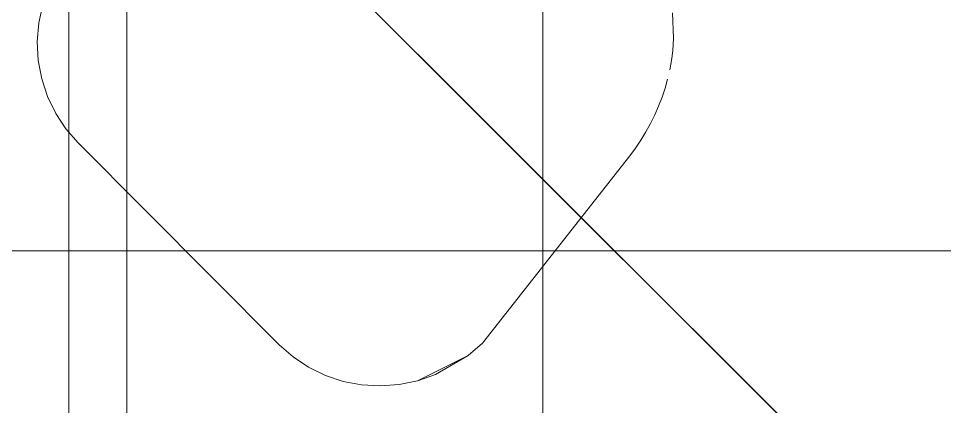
# Model space of a CAD drawing. Extents: x -566 to 72611, y -487 to 32334.
# Drawn here: x 79.21 to 103.63, y 51.03 to 61.27 of the extents above; entities that cross this region are included whole.
import ezdxf

# ---------------------------------------------------------------- set-up
doc = ezdxf.new("R2010")
doc.units = 0
doc.header["$LTSCALE"] = 0.5
doc.header["$MEASUREMENT"] = 0
doc.layers.add('ceilling', color=141, linetype='CONTINUOUS', lineweight=18)
doc.layers.add('floor', color=7, linetype='CONTINUOUS', lineweight=5, true_color=0xcfcfcf)
doc.layers.add('layout', color=7, linetype='CONTINUOUS', lineweight=5, true_color=0xcfcfcf)

msp = doc.modelspace()

# ---------------------------------------------------------------- hatches: boundary and pattern name
at = {"layer": 'floor'}
h = msp.add_hatch(dxfattribs=at)
h.set_pattern_fill('ANSI37', color=256, scale=100, angle=45)
h.set_pattern_definition([(90, (243.028, 267.632), (-12.5, 9e-16), []), (180, (243.028, 267.632), (-9e-16, -12.5), [])])
h.paths.add_polyline_path([(253.46925, 349.5), (154.11744, 349.5), (154.11744, 348.5), (101.14781, 348.5), (101.14781, 349.5), (0, 349.5), (0, 344.5), (36, 344.5, -0.33835703), (0, 308.66941), (0, 308.5), (0, 173.75), (253.46925, 173.75)])
h.paths.add_polyline_path([(36, 344.5), (0, 344.5), (0, 308.66941, 0.33835703)], flags=17)
h.paths.add_polyline_path([(253.46925, 173.75), (0, 173.75), (0, 173.74997), (0, 169.75), (253.46925, 169.75)])
h.paths.add_polyline_path([(253.46925, 169.75), (0, 169.75), (0, 149.21137), (36, 149.21137, -0.33835703), (0, 113.38078), (0, 113.21137), (0, 29.94998), (0, -5), (253.46925, -5)])
h.paths.add_polyline_path([(36, 149.21137), (0, 149.21137), (0, 113.38078, 0.33835703)], flags=17)
h.paths.add_polyline_path([(575.25, 169.75), (510, 169.75), (474.75, 169.75), (327.5, 169.75), (285.46925, 169.75), (285.46925, 165.75), (253.46925, 165.75), (253.46925, -5), (263.99725, -5), (263.99725, 95.99051), (287, 95.99051), (287, 97.5), (292, 97.5), (292, -5), (341.25, -5), (341.25, 13.02988), (341.25012, 15.02988), (346.24839, 15.02988, 0.36108524), (374.08728, 41.24999), (346.25012, 41.24999), (346.25012, 42.99999), (341.25, 42.99999), (341.25, 44.99999), (341.25, 97.5), (357.75, 97.5), (405.75, 97.5), (575.25, 97.5)])

# ---------------------------------------------------------------- linework, layer by layer
at = {"layer": 'ceilling'}
msp.add_line((82.06343, 169.75), (82.06343, -5), dxfattribs=at)
at = {"layer": 'layout'}
for points in [[(78.86543, 71.20378, -0.01238), (100.60091, 49.4657), (100.60225, 49.46696, -0.01238)], [(79.73998, 61.15385, -10.79021), (79.73998, 61.15385, -10.79021), (79.73998, 61.15385, -9.66339), (79.84275, 61.64135, -10.79021)], [(79.84275, 61.64135, -9.66339), (79.84275, 61.64135, -9.66339), (79.84275, 61.64135, -10.79021), (79.73998, 61.15385, -9.66339)], [(96.48181, 60.75336, -10.79021), (96.48181, 60.75336, -10.79021), (96.4567, 61.41881, -10.79021), (96.48181, 60.75336, -9.66339)], [(96.4567, 61.41881, -9.66339), (96.4567, 61.41881, -9.66339), (96.48181, 60.75336, -9.66339), (96.4567, 61.41881, -10.79021)], [(79.7015, 60.65853, -10.79021), (79.7015, 60.65853, -10.79021), (79.7015, 60.65853, -9.66339), (79.73998, 61.15385, -10.79021)], [(79.73998, 61.15385, -9.66339), (79.73998, 61.15385, -9.66339), (79.73998, 61.15385, -10.79021), (79.7015, 60.65853, -9.66339)], [(79.7015, 60.65853, -10.79021), (79.7015, 60.65853, -10.79021), (79.72789, 60.16361, -10.79021), (79.7015, 60.65853, -9.66339)], [(79.72789, 60.16361, -9.66339), (79.72789, 60.16361, -9.66339), (79.7015, 60.65853, -9.66339), (79.72789, 60.16361, -10.79021)], [(96.46518, 60.41275, -9.66339), (96.46518, 60.41275, -9.66339), (96.46518, 60.41275, -10.79021), (96.48181, 60.75336, -9.66339)], [(96.48181, 60.75336, -10.79021), (96.48181, 60.75336, -10.79021), (96.48181, 60.75336, -9.66339), (96.46518, 60.41275, -10.79021)], [(96.4315, 60.16384, -9.66339), (96.4315, 60.16384, -9.66339), (96.4315, 60.16384, -10.79021), (96.46518, 60.41275, -9.66339)], [(96.46518, 60.41275, -10.79021), (96.46518, 60.41275, -10.79021), (96.46518, 60.41275, -9.66339), (96.4315, 60.16384, -10.79021)], [(79.72789, 60.16361, -10.79021), (79.72789, 60.16361, -10.79021), (79.81873, 59.67765, -10.79021), (79.72789, 60.16361, -9.66339)], [(79.81873, 59.67765, -9.66339), (79.81873, 59.67765, -9.66339), (79.72789, 60.16361, -9.66339), (79.81873, 59.67765, -10.79021)], [(96.38623, 59.91654, -9.66339), (96.38623, 59.91654, -9.66339), (96.38623, 59.91654, -10.79021), (96.4315, 60.16384, -9.66339)], [(96.4315, 60.16384, -10.79021), (96.4315, 60.16384, -10.79021), (96.4315, 60.16384, -9.66339), (96.38623, 59.91654, -10.79021)], [(79.81873, 59.67765, -10.79021), (79.81873, 59.67765, -10.79021), (79.9725, 59.20894, -10.79021), (79.81873, 59.67765, -9.66339)], [(79.9725, 59.20894, -9.66339), (79.9725, 59.20894, -9.66339), (79.81873, 59.67765, -9.66339), (79.9725, 59.20894, -10.79021)], [(96.26126, 59.42886, -9.66339), (96.26126, 59.42886, -9.66339), (96.26126, 59.42886, -10.79021), (96.32941, 59.67134, -9.66339)], [(96.32941, 59.67134, -10.79021), (96.32941, 59.67134, -10.79021), (96.32941, 59.67134, -9.66339), (96.26126, 59.42886, -10.79021)], [(96.18192, 59.18967, -9.66339), (96.18192, 59.18967, -9.66339), (96.18192, 59.18967, -10.79021), (96.26126, 59.42886, -9.66339)], [(96.26126, 59.42886, -10.79021), (96.26126, 59.42886, -10.79021), (96.26126, 59.42886, -9.66339), (96.18192, 59.18967, -10.79021)], [(79.9725, 59.20894, -10.79021), (79.9725, 59.20894, -10.79021), (80.18649, 58.76555, -10.79021), (79.9725, 59.20894, -9.66339)], [(80.18649, 58.76555, -9.66339), (80.18649, 58.76555, -9.66339), (79.9725, 59.20894, -9.66339), (80.18649, 58.76555, -10.79021)], [(96.09158, 58.95425, -9.66339), (96.09158, 58.95425, -9.66339), (96.09158, 58.95425, -10.79021), (96.18192, 59.18967, -9.66339)], [(96.18192, 59.18967, -10.79021), (96.18192, 59.18967, -10.79021), (96.18192, 59.18967, -9.66339), (96.09158, 58.95425, -10.79021)], [(96.09158, 58.95425, -10.79021), (96.09158, 58.95425, -10.79021), (96.09158, 58.95425, -9.66339), (95.99036, 58.72303, -10.79021)], [(96.09158, 58.95425, -9.66339), (96.09158, 58.95425, -9.66339), (95.99036, 58.72303, -10.79021), (95.99036, 58.72303, -9.66339)], [(80.18649, 58.76555, -10.79021), (80.18649, 58.76555, -10.79021), (80.45722, 58.35513, -10.79021), (80.18649, 58.76555, -9.66339)], [(80.45722, 58.35513, -9.66339), (80.45722, 58.35513, -9.66339), (80.18649, 58.76555, -9.66339), (80.45722, 58.35513, -10.79021)], [(95.87851, 58.4966, -9.66339), (95.87851, 58.4966, -9.66339), (95.87851, 58.4966, -10.79021), (95.99036, 58.72303, -9.66339)], [(95.99036, 58.72303, -10.79021), (95.99036, 58.72303, -10.79021), (95.99036, 58.72303, -9.66339), (95.87851, 58.4966, -10.79021)], [(95.75626, 58.27541, -9.66339), (95.75626, 58.27541, -9.66339), (95.75626, 58.27541, -10.79021), (95.87851, 58.4966, -9.66339)], [(95.87851, 58.4966, -10.79021), (95.87851, 58.4966, -10.79021), (95.87851, 58.4966, -9.66339), (95.75626, 58.27541, -10.79021)], [(80.45722, 58.35513, -10.79021), (80.45722, 58.35513, -10.79021), (80.77983, 57.98447, -10.79021), (80.45722, 58.35513, -9.66339)], [(80.77983, 57.98447, -9.66339), (80.77983, 57.98447, -9.66339), (80.45722, 58.35513, -9.66339), (80.77983, 57.98447, -10.79021)], [(95.62394, 58.06003, -9.66339), (95.62394, 58.06003, -9.66339), (95.62394, 58.06003, -10.79021), (95.75626, 58.27541, -9.66339)], [(95.75626, 58.27541, -10.79021), (95.75626, 58.27541, -10.79021), (95.75626, 58.27541, -9.66339), (95.62394, 58.06003, -10.79021)], [(80.77983, 57.98447, -10.79021), (80.77983, 57.98447, -10.79021), (86.07937, 52.66031, -10.79021), (80.77983, 57.98447, -9.66339)], [(86.07937, 52.66031, -9.66339), (86.07937, 52.66031, -9.66339), (80.77983, 57.98447, -9.66339), (86.07937, 52.66031, -10.79021)], [(95.48181, 57.85087, -9.66339), (95.48181, 57.85087, -9.66339), (95.48181, 57.85087, -10.79021), (95.62394, 58.06003, -9.66339)], [(95.62394, 58.06003, -10.79021), (95.62394, 58.06003, -10.79021), (95.62394, 58.06003, -9.66339), (95.48181, 57.85087, -10.79021)], [(95.33013, 57.64836, -9.66339), (95.33013, 57.64836, -9.66339), (95.33013, 57.64836, -10.79021), (95.48181, 57.85087, -9.66339)], [(95.48181, 57.85087, -10.79021), (95.48181, 57.85087, -10.79021), (95.48181, 57.85087, -9.66339), (95.33013, 57.64836, -10.79021)], [(91.44448, 52.70098, -9.66339), (91.44448, 52.70098, -9.66339), (91.44448, 52.70098, -10.79021), (95.33013, 57.64836, -9.66339)], [(95.33013, 57.64836, -10.79021), (95.33013, 57.64836, -10.79021), (95.33013, 57.64836, -9.66339), (91.44448, 52.70098, -10.79021)], [(86.07937, 52.66031, -10.79021), (86.07937, 52.66031, -10.79021), (86.44851, 52.336, -10.79021), (86.07937, 52.66031, -9.66339)], [(86.44851, 52.336, -9.66339), (86.44851, 52.336, -9.66339), (86.07937, 52.66031, -9.66339), (86.44851, 52.336, -10.79021)], [(91.06744, 52.37102, -9.66339), (91.06744, 52.37102, -9.66339), (91.06744, 52.37102, -10.79021), (91.44448, 52.70098, -9.66339)], [(91.44448, 52.70098, -10.79021), (91.44448, 52.70098, -10.79021), (91.44448, 52.70098, -9.66339), (91.06744, 52.37102, -10.79021)], [(86.44851, 52.336, -10.79021), (86.44851, 52.336, -10.79021), (86.85767, 52.06337, -10.79021), (86.44851, 52.336, -9.66339)], [(86.85767, 52.06337, -9.66339), (86.85767, 52.06337, -9.66339), (86.44851, 52.336, -9.66339), (86.85767, 52.06337, -10.79021)], [(91.06744, 52.37102, -10.79021), (91.06744, 52.37102, -10.79021), (90.20371, 51.86936, -9.66339), (89.73184, 51.7063, -10.79021)], [(86.85767, 52.06337, -10.79021), (86.85767, 52.06337, -10.79021), (87.30008, 51.84731, -10.79021), (86.85767, 52.06337, -9.66339)], [(87.30008, 51.84731, -9.66339), (87.30008, 51.84731, -9.66339), (86.85767, 52.06337, -9.66339), (87.30008, 51.84731, -10.79021)], [(87.30008, 51.84731, -10.79021), (87.30008, 51.84731, -10.79021), (87.76806, 51.69139, -10.79021), (87.30008, 51.84731, -9.66339)], [(87.76806, 51.69139, -9.66339), (87.76806, 51.69139, -9.66339), (87.30008, 51.84731, -9.66339), (87.76806, 51.69139, -10.79021)], [(89.73184, 51.7063, -9.66339), (89.73184, 51.7063, -9.66339), (89.73184, 51.7063, -10.79021), (90.20371, 51.86936, -9.66339)], [(87.76806, 51.69139, -10.79021), (87.76806, 51.69139, -10.79021), (88.25361, 51.59827, -10.79021), (87.76806, 51.69139, -9.66339)], [(88.25361, 51.59827, -9.66339), (88.25361, 51.59827, -9.66339), (87.76806, 51.69139, -9.66339), (88.25361, 51.59827, -10.79021)], [(88.25361, 51.59827, -10.79021), (88.25361, 51.59827, -10.79021), (88.7484, 51.56959, -10.79021), (88.25361, 51.59827, -9.66339)], [(88.7484, 51.56959, -9.66339), (88.7484, 51.56959, -9.66339), (88.25361, 51.59827, -9.66339), (88.7484, 51.56959, -10.79021)], [(88.7484, 51.56959, -9.66339), (88.7484, 51.56959, -9.66339), (88.7484, 51.56959, -10.79021), (89.24392, 51.60575, -9.66339)], [(89.24392, 51.60575, -10.79021), (89.24392, 51.60575, -10.79021), (89.24392, 51.60575, -9.66339), (88.7484, 51.56959, -10.79021)], [(89.24392, 51.60575, -9.66339), (89.24392, 51.60575, -9.66339), (89.24392, 51.60575, -10.79021), (89.73184, 51.7063, -9.66339)], [(89.73184, 51.7063, -10.79021), (89.73184, 51.7063, -10.79021), (89.73184, 51.7063, -9.66339), (89.24392, 51.60575, -10.79021)]]:
    msp.add_3dface(points, dxfattribs=at)

doc.saveas('drawing.dxf')
